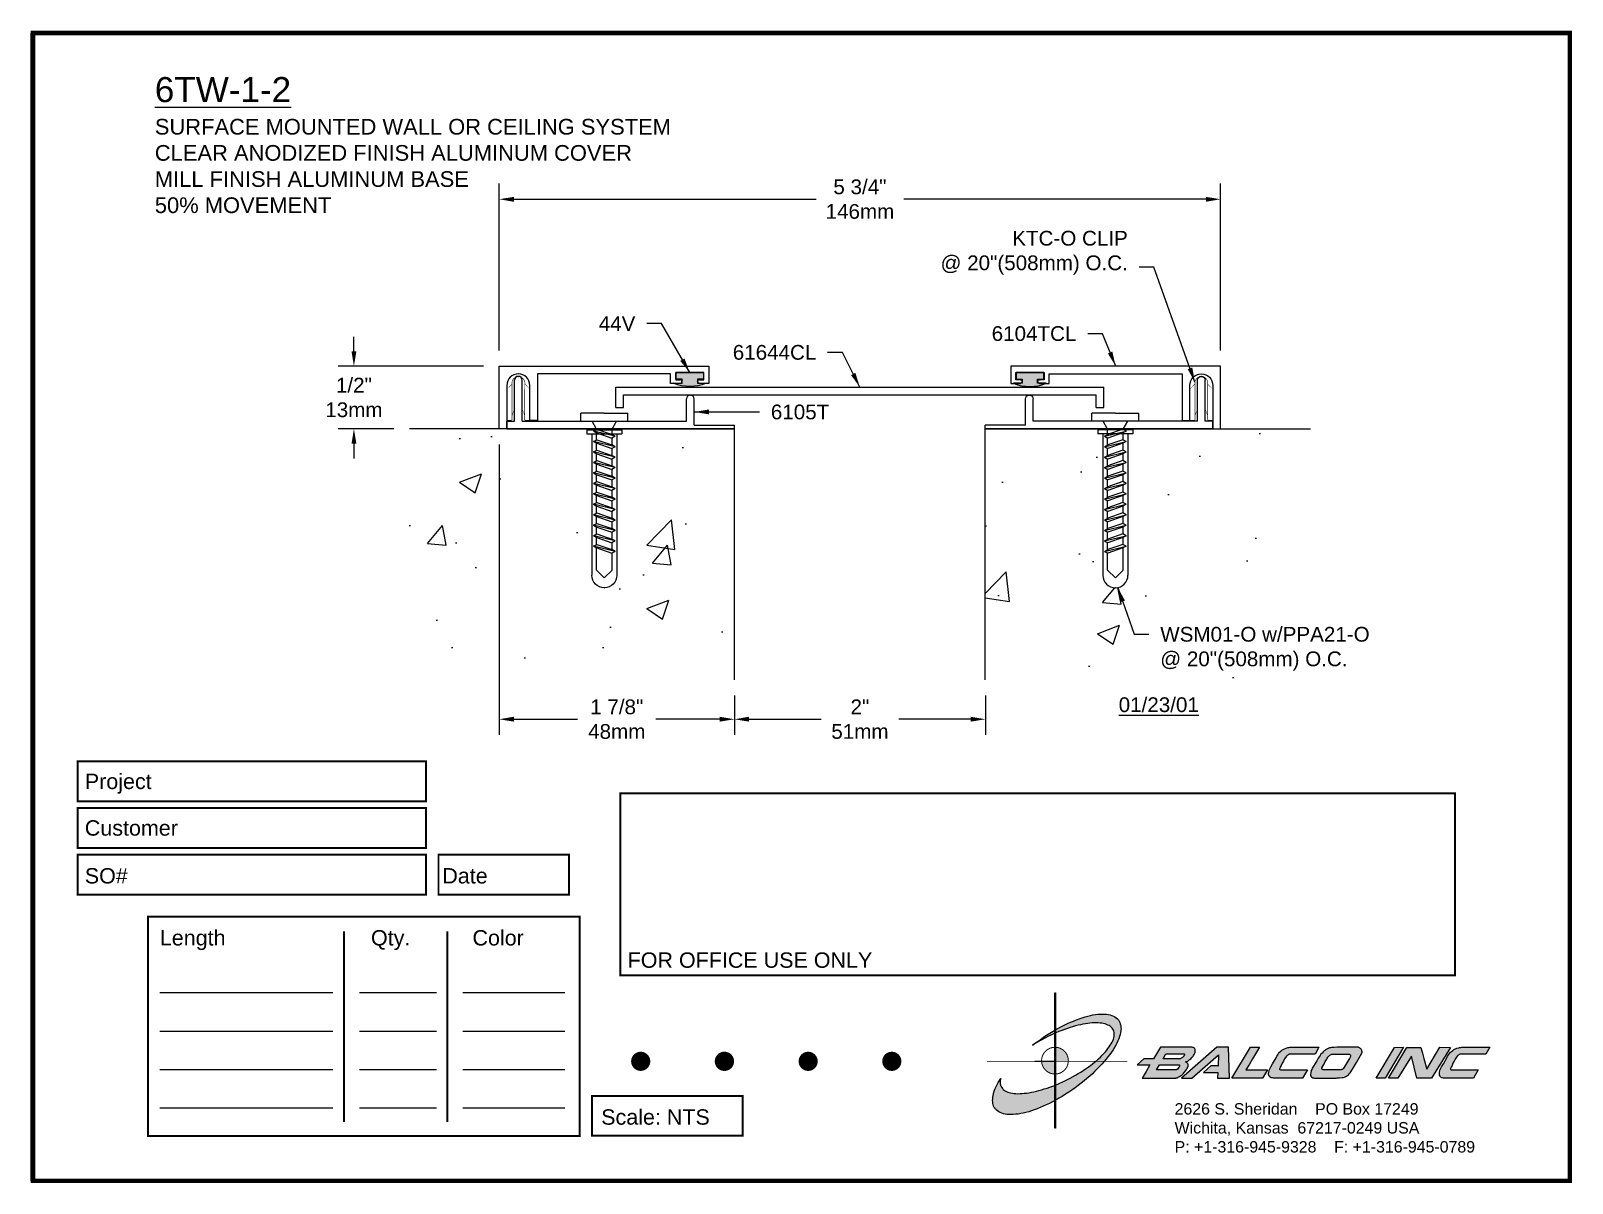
# Paper-space layout 'Layout1' of a CAD drawing. Header units: inches. Extents: x 0 to 10, y 0 to 7.5.
# The model-space entities are those that its viewports show. They can reach past a viewport. Long polylines and large blocks are cut down to what shows.
import ezdxf

# ---------------------------------------------------------------- set-up
doc = ezdxf.new("R2010")
doc.units = ezdxf.units.IN
doc.header["$MEASUREMENT"] = 0
for name, color, linetype in [('Anchors', 4, 'Continuous'), ('Border', 7, 'Continuous'), ('Conditions', 1, 'Continuous'), ('Dimensions', 3, 'Continuous'), ('Fillers', 2, 'Continuous'), ('Metals', 7, 'Continuous'), ('text', 2, 'Continuous')]:
    doc.layers.add(name, color=color, linetype=linetype)
doc.styles.add('arial', font='arial.ttf')
doc.styles.get("Standard").update_dxf_attribs({"font": 'arial.ttf'})
doc.dimstyles.get("Standard").update_dxf_attribs({"dimtxt": 0.1175, "dimasz": 0.1175, "dimexe": 0.125, "dimexo": 0.125, "dimgap": 0.09, "dimtad": 0, "dimtih": 1, "dimtoh": 1, "dimdec": 4, "dimzin": 0, "dimdsep": 46, "dimlunit": 4, "dimtxsty": 'Standard', "dimcen": 0.09, "dimadec": 0, "dimazin": 0, "dimtfac": 1, "dimtdec": 4, "dimtofl": 0, "dimtmove": 0, "dimatfit": 3, "dimfxl": 0, "dimfrac": 2, "dimtolj": 1, "dimtzin": 0, "dimarcsym": 0})

# ---------------------------------------------------------------- blocks, each defined once
blk = doc.blocks.new('CADlogo')
h = blk.add_hatch(color=256)
h.paths.add_polyline_path([(0.918, 1.81), (0.909, 1.81), (0.909, 1.322), (0.918, 1.327)])
h.paths.add_polyline_path([(0.918, 1.285), (0.909, 1.281), (0.909, 1.1), (0.918, 1.1)])
h.paths.add_polyline_path([(0.918, 0.917), (0.909, 0.917), (0.909, 0.762), (0.909, 0.753), (0.91, 0.753), (0.918, 0.753)])
h.paths.add_polyline_path([(0.918, 1.091), (0.918, 1.1), (0.91, 1.1), (0.909, 1.1), (0.909, 0.917), (0.918, 0.917), (0.918, 0.919), (0.915, 0.919)])
h.paths.add_polyline_path([(0.918, 0.412), (0.909, 0.407), (0.909, 0.049), (0.918, 0.049)])
h.paths.add_polyline_path([(0.918, 0.753), (0.909, 0.753), (0.909, 0.606), (0.918, 0.609)])
h.paths.add_polyline_path([(0.918, 0.609), (0.909, 0.606), (0.909, 0.407), (0.918, 0.412)])
h.paths.add_polyline_path([(0.918, 1.327), (0.909, 1.322), (0.909, 1.281), (0.918, 1.285)])
h = blk.add_hatch(color=175)
h.paths.add_polyline_path([(0.574, 0.51), (0.543, 0.506), (0.514, 0.502), (0.487, 0.499), (0.459, 0.499), (0.432, 0.497), (0.406, 0.499), (0.382, 0.5), (0.36, 0.502), (0.338, 0.508), (0.318, 0.511), (0.298, 0.519), (0.282, 0.526), (0.265, 0.533), (0.252, 0.543), (0.24, 0.553), (0.234, 0.559), (0.229, 0.564), (0.22, 0.577), (0.212, 0.592), (0.205, 0.607), (0.203, 0.616), (0.201, 0.627), (0.199, 0.643), (0.201, 0.66), (0.201, 0.671), (0.205, 0.682), (0.207, 0.694), (0.19, 0.667), (0.176, 0.641), (0.161, 0.616), (0.148, 0.59), (0.137, 0.566), (0.128, 0.543), (0.119, 0.519), (0.113, 0.495), (0.108, 0.473), (0.104, 0.451), (0.103, 0.44), (0.103, 0.429), (0.101, 0.409), (0.103, 0.391), (0.104, 0.38), (0.106, 0.371), (0.11, 0.352), (0.115, 0.336), (0.124, 0.318), (0.13, 0.31), (0.135, 0.301), (0.143, 0.294), (0.15, 0.286), (0.165, 0.274), (0.181, 0.263), (0.199, 0.254), (0.22, 0.244), (0.242, 0.237), (0.263, 0.232), (0.289, 0.228), (0.315, 0.226), (0.342, 0.226), (0.371, 0.226), (0.402, 0.23), (0.434, 0.233), (0.467, 0.239), (0.499, 0.246), (0.534, 0.254), (0.571, 0.263), (0.606, 0.275), (0.644, 0.286), (0.682, 0.301), (0.721, 0.318), (0.759, 0.334), (0.799, 0.352), (0.841, 0.371), (0.882, 0.393), (0.909, 0.407), (0.909, 0.606), (0.884, 0.596), (0.847, 0.583), (0.81, 0.57), (0.774, 0.559), (0.739, 0.548), (0.704, 0.537), (0.671, 0.53), (0.638, 0.522), (0.606, 0.515)])
h.paths.add_polyline_path([(1.18, 0.738), (1.109, 0.698), (1.034, 0.661), (0.957, 0.627), (0.918, 0.609), (0.918, 0.412), (0.924, 0.414), (0.964, 0.438), (1.006, 0.462), (1.05, 0.489), (1.092, 0.517), (1.134, 0.544), (1.174, 0.574), (1.215, 0.603), (1.253, 0.634), (1.291, 0.663), (1.328, 0.694), (1.365, 0.725), (1.399, 0.757), (1.432, 0.788), (1.463, 0.819), (1.494, 0.85), (1.524, 0.883), (1.554, 0.917), (1.44, 0.917), (1.429, 0.908), (1.401, 0.886), (1.374, 0.864), (1.343, 0.842), (1.312, 0.822), (1.28, 0.8), (1.248, 0.778), (1.215, 0.758)])
h.paths.add_polyline_path([(1.769, 1.382), (1.767, 1.393), (1.763, 1.404), (1.758, 1.422), (1.749, 1.441), (1.743, 1.45), (1.738, 1.457), (1.73, 1.464), (1.725, 1.472), (1.709, 1.485), (1.692, 1.496), (1.674, 1.506), (1.654, 1.514), (1.632, 1.521), (1.61, 1.527), (1.584, 1.53), (1.559, 1.532), (1.531, 1.532), (1.502, 1.532), (1.471, 1.53), (1.44, 1.527), (1.407, 1.521), (1.374, 1.514), (1.339, 1.505), (1.304, 1.496), (1.268, 1.485), (1.229, 1.472), (1.191, 1.457), (1.152, 1.442), (1.114, 1.426), (1.074, 1.408), (1.034, 1.388), (0.991, 1.367), (0.951, 1.346), (0.918, 1.327), (0.918, 1.285), (0.926, 1.289), (0.964, 1.305), (1.001, 1.32), (1.037, 1.333), (1.074, 1.346), (1.109, 1.356), (1.143, 1.367), (1.178, 1.378), (1.213, 1.386), (1.246, 1.393), (1.277, 1.4), (1.31, 1.406), (1.339, 1.41), (1.368, 1.413), (1.398, 1.417), (1.425, 1.417), (1.452, 1.419), (1.476, 1.417), (1.502, 1.415), (1.524, 1.413), (1.546, 1.408), (1.566, 1.404), (1.584, 1.397), (1.602, 1.389), (1.617, 1.382), (1.632, 1.373), (1.644, 1.362), (1.65, 1.356), (1.655, 1.351), (1.665, 1.338), (1.672, 1.325), (1.677, 1.309), (1.681, 1.294), (1.683, 1.278), (1.683, 1.261), (1.683, 1.252), (1.681, 1.243), (1.677, 1.225), (1.672, 1.207), (1.665, 1.186), (1.655, 1.166), (1.644, 1.146), (1.632, 1.126), (1.619, 1.106), (1.602, 1.084), (1.586, 1.062), (1.568, 1.04), (1.548, 1.018), (1.527, 0.996), (1.504, 0.974), (1.48, 0.952), (1.456, 0.93), (1.44, 0.917), (1.554, 0.917), (1.579, 0.945), (1.602, 0.976), (1.626, 1.007), (1.648, 1.038), (1.668, 1.067), (1.687, 1.097), (1.703, 1.128), (1.719, 1.155), (1.732, 1.185), (1.743, 1.212), (1.752, 1.239), (1.758, 1.252), (1.762, 1.265), (1.767, 1.291), (1.771, 1.314), (1.771, 1.327), (1.773, 1.338), (1.771, 1.362), (1.771, 1.373)])
h.paths.add_polyline_path([(0.867, 1.296), (0.825, 1.271), (0.781, 1.243), (0.741, 1.214), (0.701, 1.186), (0.66, 1.157), (0.622, 1.128), (0.675, 1.161), (0.732, 1.194), (0.79, 1.225), (0.82, 1.239), (0.851, 1.254), (0.909, 1.281), (0.909, 1.322)])
h = blk.add_hatch(color=256)
h.paths.add_polyline_path([(1.074, 0.991), (1.07, 1.001), (1.065, 1.011), (1.059, 1.021), (1.053, 1.03), (1.046, 1.038), (1.039, 1.047), (1.031, 1.054), (1.022, 1.062), (1.014, 1.068), (1.004, 1.074), (0.995, 1.08), (0.985, 1.085), (0.975, 1.089), (0.964, 1.093), (0.954, 1.096), (0.943, 1.098), (0.932, 1.099), (0.921, 1.1), (0.918, 1.1), (0.918, 0.917), (0.94, 0.917), (1.086, 0.917), (1.087, 0.927), (1.086, 0.938), (1.085, 0.949), (1.083, 0.96), (1.081, 0.97), (1.078, 0.981)])
h.paths.add_polyline_path([(0.909, 0.917), (0.739, 0.917), (0.74, 0.91), (0.741, 0.899), (0.743, 0.888), (0.746, 0.878), (0.75, 0.867), (0.754, 0.857), (0.758, 0.847), (0.764, 0.837), (0.77, 0.828), (0.776, 0.819), (0.783, 0.811), (0.791, 0.803), (0.799, 0.795), (0.808, 0.788), (0.817, 0.782), (0.826, 0.776), (0.836, 0.771), (0.846, 0.766), (0.856, 0.762), (0.867, 0.759), (0.877, 0.757), (0.888, 0.755), (0.899, 0.753), (0.909, 0.753)])
h.paths.add_polyline_path([(0.918, 1.1), (0.91, 1.1), (0.909, 1.1), (0.909, 0.917), (0.918, 0.917)])
h = blk.add_hatch(color=256)
h.paths.add_polyline_path([(2.148, 0.874), (2.098, 0.784), (2.049, 0.7), (2.484, 0.7), (2.491, 0.702), (2.501, 0.703), (2.508, 0.705), (2.512, 0.707), (2.517, 0.711), (2.532, 0.72), (2.546, 0.729), (2.554, 0.735), (2.563, 0.74), (2.572, 0.747), (2.581, 0.757), (2.59, 0.768), (2.599, 0.777), (2.616, 0.799), (2.623, 0.811), (2.63, 0.822), (2.636, 0.833), (2.641, 0.844), (2.645, 0.855), (2.647, 0.864), (2.647, 0.879), (2.645, 0.883), (2.641, 0.886), (2.638, 0.892), (2.629, 0.899), (2.619, 0.905), (2.612, 0.91), (2.64, 0.921), (2.658, 0.936), (2.669, 0.943), (2.678, 0.95), (2.694, 0.967), (2.702, 0.976), (2.709, 0.985), (2.716, 0.994), (2.722, 1.005), (2.727, 1.014), (2.731, 1.025), (2.735, 1.038), (2.736, 1.049), (2.738, 1.062), (2.738, 1.073), (2.733, 1.082), (2.727, 1.088), (2.72, 1.093), (2.713, 1.097), (2.704, 1.099), (2.694, 1.1), (2.685, 1.102), (2.674, 1.102), (2.285, 1.102), (2.195, 0.952), (2.069, 0.952), (1.981, 0.874)])
h.paths.add_polyline_path([(2.274, 0.874), (2.53, 0.874), (2.534, 0.865), (2.532, 0.852), (2.524, 0.841), (2.515, 0.828), (2.505, 0.815), (2.493, 0.81), (2.49, 0.808), (2.235, 0.808)], flags=16)
h.paths.add_polyline_path([(2.321, 0.952), (2.356, 1.014), (2.587, 1.014), (2.592, 1.014), (2.597, 1.014), (2.597, 1.003), (2.59, 0.991), (2.583, 0.98), (2.569, 0.966), (2.555, 0.958), (2.546, 0.952), (2.535, 0.952)], flags=16)
h.paths.add_polyline_path([(3.04, 1.002), (3.036, 0.859), (2.941, 0.859), (2.844, 0.773), (3.031, 0.773), (3.027, 0.7), (3.181, 0.7), (3.168, 1.102), (3.02, 1.102), (2.557, 0.7), (2.694, 0.7)])
h.paths.add_polyline_path([(3.214, 0.7), (3.611, 0.7), (3.675, 0.808), (3.397, 0.808), (3.441, 0.881), (3.483, 0.952), (3.574, 1.102), (3.454, 1.102)])
h.paths.add_polyline_path([(3.788, 0.965), (3.766, 0.927), (3.743, 0.885), (3.721, 0.846), (3.71, 0.83), (3.702, 0.811), (3.697, 0.795), (3.693, 0.778), (3.691, 0.769), (3.691, 0.76), (3.691, 0.749), (3.693, 0.74), (3.7, 0.727), (3.708, 0.716), (3.711, 0.714), (3.724, 0.705), (3.733, 0.702), (3.744, 0.702), (3.757, 0.7), (3.774, 0.7), (4.134, 0.7), (4.196, 0.808), (3.854, 0.808), (3.841, 0.808), (3.833, 0.816), (3.836, 0.826), (3.843, 0.841), (3.856, 0.864), (3.869, 0.892), (3.883, 0.921), (3.898, 0.949), (3.914, 0.972), (3.924, 0.983), (3.931, 0.992), (3.943, 1.002), (3.954, 1.008), (3.969, 1.011), (4.297, 1.011), (4.346, 1.102), (4.238, 1.102), (4.15, 1.102), (4.075, 1.1), (3.997, 1.102), (3.982, 1.1), (3.968, 1.1), (3.955, 1.099), (3.942, 1.097), (3.92, 1.089), (3.9, 1.082), (3.889, 1.078), (3.88, 1.073), (3.863, 1.062), (3.849, 1.049), (3.834, 1.035), (3.821, 1.018), (3.81, 1.002), (3.799, 0.983)])
h.paths.add_polyline_path([(4.509, 1.097), (4.496, 1.095), (4.485, 1.093), (4.476, 1.089), (4.465, 1.086), (4.447, 1.077), (4.43, 1.066), (4.421, 1.06), (4.414, 1.055), (4.399, 1.04), (4.386, 1.025), (4.372, 1.011), (4.361, 0.994), (4.35, 0.976), (4.337, 0.96), (4.317, 0.923), (4.297, 0.888), (4.275, 0.855), (4.26, 0.828), (4.255, 0.813), (4.247, 0.799), (4.244, 0.784), (4.242, 0.777), (4.24, 0.769), (4.238, 0.753), (4.238, 0.735), (4.246, 0.722), (4.251, 0.714), (4.253, 0.713), (4.257, 0.711), (4.262, 0.705), (4.269, 0.703), (4.278, 0.702), (4.289, 0.7), (4.564, 0.7), (4.571, 0.7), (4.584, 0.702), (4.613, 0.703), (4.648, 0.707), (4.664, 0.709), (4.677, 0.713), (4.686, 0.716), (4.694, 0.722), (4.705, 0.727), (4.717, 0.735), (4.73, 0.744), (4.741, 0.755), (4.752, 0.769), (4.781, 0.815), (4.833, 0.903), (4.906, 1.025), (4.908, 1.035), (4.908, 1.046), (4.906, 1.051), (4.906, 1.057), (4.9, 1.069), (4.893, 1.08), (4.889, 1.082), (4.888, 1.086), (4.88, 1.089), (4.873, 1.093), (4.866, 1.097), (4.856, 1.1), (4.846, 1.1), (4.844, 1.1), (4.73, 1.1), (4.626, 1.1), (4.58, 1.1), (4.542, 1.099), (4.524, 1.099)])
h.paths.add_polyline_path([(4.527, 1.011), (4.54, 1.011), (4.745, 1.011), (4.752, 1.003), (4.758, 0.998), (4.758, 0.985), (4.756, 0.98), (4.754, 0.974), (4.749, 0.965), (4.743, 0.956), (4.734, 0.941), (4.663, 0.821), (4.648, 0.812), (4.639, 0.81), (4.633, 0.808), (4.622, 0.808), (4.61, 0.808), (4.416, 0.808), (4.398, 0.808), (4.39, 0.813), (4.387, 0.813), (4.385, 0.819), (4.378, 0.825), (4.385, 0.832), (4.408, 0.877), (4.428, 0.914), (4.447, 0.945), (4.454, 0.96), (4.461, 0.971), (4.474, 0.986), (4.487, 0.996), (4.496, 1.002), (4.508, 1.009), (4.516, 1.009)], flags=16)
h.paths.add_polyline_path([(5.089, 0.698), (5.206, 0.698), (5.445, 1.1), (5.33, 1.099)])
h.paths.add_polyline_path([(5.489, 1.099), (5.252, 0.698), (5.37, 0.698), (5.548, 0.987), (5.621, 0.698), (5.811, 0.698), (6.055, 1.099), (5.919, 1.1), (5.749, 0.817), (5.709, 0.954), (5.691, 1.024), (5.672, 1.099)])
h.paths.add_polyline_path([(6.086, 1.06), (6.069, 1.047), (6.056, 1.035), (6.044, 1.018), (6.031, 1.002), (6.02, 0.983), (6.009, 0.965), (5.987, 0.925), (5.965, 0.885), (5.941, 0.846), (5.932, 0.828), (5.923, 0.811), (5.917, 0.795), (5.914, 0.778), (5.912, 0.769), (5.912, 0.758), (5.914, 0.749), (5.916, 0.738), (5.921, 0.725), (5.928, 0.716), (5.936, 0.709), (5.945, 0.705), (5.954, 0.702), (5.965, 0.7), (5.98, 0.7), (5.994, 0.7), (6.355, 0.7), (6.419, 0.806), (6.073, 0.806), (6.056, 0.811), (6.056, 0.821), (6.056, 0.826), (6.064, 0.841), (6.077, 0.864), (6.089, 0.892), (6.104, 0.919), (6.119, 0.947), (6.135, 0.972), (6.144, 0.983), (6.153, 0.992), (6.163, 1), (6.166, 1.003), (6.172, 1.005), (6.178, 1.008), (6.19, 1.011), (6.517, 1.011), (6.569, 1.1), (6.459, 1.102), (6.373, 1.1), (6.296, 1.1), (6.217, 1.1), (6.203, 1.1), (6.19, 1.099), (6.175, 1.099), (6.164, 1.095), (6.141, 1.089), (6.12, 1.082), (6.111, 1.077), (6.102, 1.073)])
blk.add_hatch(color=256).paths.add_polyline_path([(0.918, 0.609), (0.909, 0.606), (0.909, 0.407), (0.918, 0.412)])
for q in [(0.65, 0.917), (0.909, 0.648)]:
    blk.add_line((0.909, 0.917), q)
at = {"color": 7, "lineweight": 0}
for points in [[(0.909, 1.81), (0.918, 1.81), (0.918, 0.049), (0.909, 0.049), (0.909, 1.81)], [(2.738, 1.073), (2.733, 1.082), (2.727, 1.088), (2.72, 1.093), (2.713, 1.097), (2.704, 1.099), (2.694, 1.1), (2.685, 1.102), (2.674, 1.102), (2.285, 1.102), (2.195, 0.952), (2.069, 0.952), (1.981, 0.874), (2.148, 0.874), (2.098, 0.784), (2.049, 0.7), (2.484, 0.7), (2.491, 0.702), (2.501, 0.703), (2.508, 0.705), (2.512, 0.707), (2.517, 0.711), (2.532, 0.72), (2.546, 0.729), (2.554, 0.735), (2.563, 0.74), (2.572, 0.747), (2.581, 0.757), (2.59, 0.768), (2.599, 0.777), (2.616, 0.799), (2.623, 0.811), (2.63, 0.822), (2.636, 0.833), (2.641, 0.844), (2.645, 0.855), (2.647, 0.864), (2.647, 0.874), (2.647, 0.879), (2.645, 0.883), (2.641, 0.886), (2.638, 0.892), (2.629, 0.899), (2.619, 0.905), (2.612, 0.91), (2.64, 0.921), (2.658, 0.936), (2.669, 0.943), (2.678, 0.95), (2.694, 0.967), (2.702, 0.976), (2.709, 0.985), (2.716, 0.994), (2.722, 1.005), (2.727, 1.014), (2.731, 1.025), (2.735, 1.038), (2.736, 1.049), (2.738, 1.062), (2.738, 1.073), (2.738, 1.073)], [(2.587, 0.985), (2.583, 0.98), (2.572, 0.969), (2.565, 0.963), (2.555, 0.958), (2.546, 0.952), (2.535, 0.952), (2.321, 0.952), (2.356, 1.014), (2.587, 1.014), (2.592, 1.014), (2.594, 1.014), (2.596, 1.013), (2.597, 1.011), (2.597, 1.005), (2.596, 1), (2.59, 0.991), (2.587, 0.985), (2.587, 0.985)], [(3.027, 0.7), (3.181, 0.7), (3.168, 1.102), (3.02, 1.102), (2.557, 0.7), (2.694, 0.7), (3.04, 1.002), (3.036, 0.859), (3.038, 0.859), (2.941, 0.859), (2.844, 0.773), (3.031, 0.773), (3.027, 0.7), (3.027, 0.7)], [(3.214, 0.7), (3.454, 1.102), (3.574, 1.102), (3.483, 0.952), (3.441, 0.881), (3.397, 0.808), (3.675, 0.808), (3.611, 0.7), (3.214, 0.7), (3.214, 0.7)], [(3.969, 1.011), (3.96, 1.009), (3.955, 1.007), (3.949, 1.005), (3.946, 1.003), (3.94, 1), (3.931, 0.992), (3.924, 0.983), (3.914, 0.972), (3.898, 0.949), (3.883, 0.921), (3.869, 0.892), (3.856, 0.864), (3.843, 0.841), (3.836, 0.826), (3.834, 0.821), (3.834, 0.817), (3.836, 0.813), (3.839, 0.81), (3.847, 0.808), (3.854, 0.808), (4.196, 0.808), (4.134, 0.7), (3.774, 0.7), (3.757, 0.7), (3.744, 0.702), (3.733, 0.702), (3.724, 0.705), (3.715, 0.711), (3.711, 0.713), (3.708, 0.716), (3.7, 0.727), (3.693, 0.74), (3.691, 0.749), (3.691, 0.76), (3.691, 0.769), (3.693, 0.778), (3.697, 0.795), (3.702, 0.811), (3.71, 0.83), (3.721, 0.846), (3.743, 0.885), (3.766, 0.927), (3.788, 0.965), (3.799, 0.983), (3.81, 1.002), (3.821, 1.018), (3.834, 1.035), (3.849, 1.049), (3.863, 1.062), (3.88, 1.073), (3.889, 1.078), (3.9, 1.082), (3.92, 1.089), (3.942, 1.097), (3.955, 1.099), (3.968, 1.1), (3.982, 1.1), (3.997, 1.102), (4.075, 1.1), (4.15, 1.102), (4.238, 1.102), (4.346, 1.102), (4.297, 1.011), (3.969, 1.011), (3.969, 1.011)], [(4.846, 1.1), (4.844, 1.1), (4.73, 1.1), (4.626, 1.1), (4.58, 1.1), (4.542, 1.099), (4.524, 1.099), (4.509, 1.097), (4.496, 1.095), (4.485, 1.093), (4.476, 1.089), (4.465, 1.086), (4.447, 1.077), (4.43, 1.066), (4.421, 1.06), (4.414, 1.055), (4.399, 1.04), (4.386, 1.025), (4.372, 1.011), (4.361, 0.994), (4.35, 0.976), (4.337, 0.96), (4.317, 0.923), (4.297, 0.888), (4.275, 0.855), (4.26, 0.828), (4.255, 0.813), (4.247, 0.799), (4.244, 0.784), (4.242, 0.777), (4.24, 0.769), (4.238, 0.753), (4.238, 0.735), (4.246, 0.722), (4.251, 0.714), (4.253, 0.713), (4.257, 0.711), (4.262, 0.705), (4.269, 0.703), (4.278, 0.702), (4.289, 0.7), (4.564, 0.7), (4.571, 0.7), (4.584, 0.702), (4.613, 0.703), (4.648, 0.707), (4.664, 0.709), (4.677, 0.713), (4.686, 0.716), (4.694, 0.722), (4.705, 0.727), (4.717, 0.735), (4.73, 0.744), (4.741, 0.755), (4.752, 0.769), (4.781, 0.815), (4.833, 0.903), (4.906, 1.025), (4.908, 1.035), (4.908, 1.046), (4.906, 1.051), (4.906, 1.057), (4.9, 1.069), (4.897, 1.075), (4.893, 1.08), (4.889, 1.082), (4.888, 1.086), (4.88, 1.089), (4.873, 1.093), (4.866, 1.097), (4.856, 1.1), (4.846, 1.1), (4.846, 1.1)], [(4.734, 0.941), (4.663, 0.821), (4.653, 0.815), (4.646, 0.811), (4.639, 0.81), (4.633, 0.808), (4.622, 0.808), (4.61, 0.808), (4.416, 0.808), (4.403, 0.808), (4.396, 0.81), (4.39, 0.813), (4.388, 0.813), (4.386, 0.815), (4.385, 0.819), (4.383, 0.821), (4.383, 0.826), (4.383, 0.83), (4.385, 0.832), (4.408, 0.877), (4.428, 0.914), (4.447, 0.945), (4.454, 0.96), (4.461, 0.971), (4.471, 0.982), (4.478, 0.989), (4.487, 0.996), (4.496, 1.002), (4.505, 1.007), (4.511, 1.009), (4.516, 1.009), (4.527, 1.011), (4.54, 1.011), (4.743, 1.011), (4.749, 1.007), (4.752, 1.003), (4.756, 1), (4.758, 0.994), (4.758, 0.985), (4.756, 0.98), (4.754, 0.974), (4.749, 0.965), (4.743, 0.956), (4.734, 0.941), (4.734, 0.941)], [(5.089, 0.698), (5.33, 1.099), (5.445, 1.1), (5.206, 0.698), (5.091, 0.698), (5.089, 0.698), (5.089, 0.698)], [(5.811, 0.698), (5.621, 0.698), (5.548, 0.987), (5.37, 0.698), (5.252, 0.698), (5.489, 1.099), (5.672, 1.099), (5.691, 1.024), (5.709, 0.954), (5.749, 0.817), (5.919, 1.1), (6.055, 1.099), (5.811, 0.698), (5.811, 0.698)], [(6.19, 1.011), (6.181, 1.009), (6.175, 1.007), (6.172, 1.005), (6.166, 1.003), (6.163, 1), (6.153, 0.992), (6.144, 0.983), (6.135, 0.972), (6.119, 0.947), (6.104, 0.919), (6.089, 0.892), (6.077, 0.864), (6.064, 0.841), (6.056, 0.826), (6.056, 0.821), (6.056, 0.815), (6.058, 0.811), (6.062, 0.81), (6.067, 0.808), (6.077, 0.806), (6.419, 0.806), (6.355, 0.7), (5.994, 0.7), (5.98, 0.7), (5.965, 0.7), (5.954, 0.702), (5.945, 0.705), (5.936, 0.709), (5.932, 0.713), (5.928, 0.716), (5.921, 0.725), (5.916, 0.738), (5.914, 0.749), (5.912, 0.758), (5.912, 0.769), (5.914, 0.778), (5.917, 0.795), (5.923, 0.811), (5.932, 0.828), (5.941, 0.846), (5.965, 0.885), (5.987, 0.925), (6.009, 0.965), (6.02, 0.983), (6.031, 1.002), (6.044, 1.018), (6.056, 1.035), (6.069, 1.047), (6.086, 1.06), (6.102, 1.073), (6.111, 1.077), (6.12, 1.082), (6.141, 1.089), (6.164, 1.095), (6.175, 1.099), (6.19, 1.099), (6.203, 1.1), (6.217, 1.1), (6.296, 1.1), (6.373, 1.1), (6.459, 1.102), (6.569, 1.1), (6.517, 1.011), (6.19, 1.011), (6.19, 1.011)], [(2.484, 0.808), (2.235, 0.808), (2.274, 0.874), (2.524, 0.874), (2.53, 0.872), (2.532, 0.87), (2.533, 0.866), (2.533, 0.863), (2.532, 0.852), (2.524, 0.841), (2.515, 0.828), (2.506, 0.817), (2.501, 0.813), (2.493, 0.81), (2.49, 0.808), (2.486, 0.808), (2.484, 0.808), (2.484, 0.808)]]:
    blk.add_lwpolyline(points, dxfattribs=at)
at = {"color": 175, "lineweight": 0}
blk.add_lwpolyline([(1.758, 1.422), (1.763, 1.404), (1.767, 1.393), (1.769, 1.382), (1.771, 1.373), (1.771, 1.362), (1.773, 1.338), (1.771, 1.327), (1.771, 1.314), (1.767, 1.291), (1.762, 1.265), (1.758, 1.252), (1.752, 1.239), (1.743, 1.212), (1.732, 1.185), (1.719, 1.155), (1.703, 1.128), (1.687, 1.097), (1.668, 1.067), (1.648, 1.038), (1.626, 1.007), (1.602, 0.976), (1.579, 0.945), (1.551, 0.914), (1.524, 0.883), (1.494, 0.85), (1.463, 0.819), (1.432, 0.788), (1.399, 0.757), (1.365, 0.725), (1.328, 0.694), (1.291, 0.663), (1.253, 0.634), (1.215, 0.603), (1.174, 0.574), (1.134, 0.544), (1.092, 0.517), (1.05, 0.489), (1.006, 0.462), (0.964, 0.438), (0.924, 0.414), (0.882, 0.393), (0.841, 0.371), (0.799, 0.352), (0.759, 0.334), (0.721, 0.318), (0.682, 0.301), (0.644, 0.286), (0.606, 0.275), (0.571, 0.263), (0.534, 0.254), (0.499, 0.246), (0.467, 0.239), (0.434, 0.233), (0.402, 0.23), (0.371, 0.226), (0.342, 0.226), (0.315, 0.226), (0.289, 0.228), (0.263, 0.232), (0.242, 0.237), (0.22, 0.244), (0.199, 0.254), (0.181, 0.263), (0.165, 0.274), (0.15, 0.286), (0.143, 0.294), (0.135, 0.301), (0.13, 0.31), (0.124, 0.318), (0.115, 0.336), (0.11, 0.352), (0.106, 0.371), (0.104, 0.38), (0.103, 0.391), (0.101, 0.409), (0.103, 0.429), (0.103, 0.44), (0.104, 0.451), (0.108, 0.473), (0.113, 0.495), (0.119, 0.519), (0.128, 0.543), (0.137, 0.566), (0.148, 0.59), (0.161, 0.616), (0.176, 0.641), (0.19, 0.667), (0.207, 0.694), (0.205, 0.682), (0.201, 0.671), (0.201, 0.66), (0.199, 0.649), (0.199, 0.638), (0.201, 0.627), (0.203, 0.616), (0.205, 0.607), (0.212, 0.592), (0.22, 0.577), (0.229, 0.564), (0.234, 0.559), (0.24, 0.553), (0.252, 0.543), (0.265, 0.533), (0.282, 0.526), (0.298, 0.519), (0.318, 0.511), (0.338, 0.508), (0.36, 0.502), (0.382, 0.5), (0.406, 0.499), (0.432, 0.497), (0.459, 0.499), (0.487, 0.499), (0.514, 0.502), (0.543, 0.506), (0.574, 0.51), (0.606, 0.515), (0.638, 0.522), (0.671, 0.53), (0.704, 0.537), (0.739, 0.548), (0.774, 0.559), (0.81, 0.57), (0.847, 0.583), (0.884, 0.596), (0.92, 0.61), (0.957, 0.627), (1.034, 0.661), (1.109, 0.698), (1.18, 0.738), (1.215, 0.758), (1.248, 0.778), (1.28, 0.8), (1.312, 0.822), (1.343, 0.842), (1.374, 0.864), (1.401, 0.886), (1.429, 0.908), (1.456, 0.93), (1.48, 0.952), (1.504, 0.974), (1.527, 0.996), (1.548, 1.018), (1.568, 1.04), (1.586, 1.062), (1.602, 1.084), (1.619, 1.106), (1.632, 1.126), (1.644, 1.146), (1.655, 1.166), (1.665, 1.186), (1.672, 1.207), (1.677, 1.225), (1.681, 1.243), (1.683, 1.252), (1.683, 1.261), (1.683, 1.278), (1.681, 1.294), (1.677, 1.309), (1.672, 1.325), (1.665, 1.338), (1.655, 1.351), (1.65, 1.356), (1.644, 1.362), (1.632, 1.373), (1.617, 1.382), (1.602, 1.389), (1.584, 1.397), (1.566, 1.404), (1.546, 1.408), (1.524, 1.413), (1.502, 1.415), (1.476, 1.417), (1.452, 1.419), (1.425, 1.417), (1.398, 1.417), (1.368, 1.413), (1.339, 1.41), (1.31, 1.406), (1.277, 1.4), (1.246, 1.393), (1.213, 1.386), (1.178, 1.378), (1.143, 1.367), (1.109, 1.356), (1.074, 1.346), (1.037, 1.333), (1.001, 1.32), (0.964, 1.305), (0.926, 1.289), (0.851, 1.254), (0.82, 1.239), (0.79, 1.225), (0.732, 1.194), (0.675, 1.161), (0.622, 1.128), (0.66, 1.157), (0.701, 1.186), (0.741, 1.214), (0.781, 1.243), (0.825, 1.271), (0.867, 1.296), (0.909, 1.322), (0.951, 1.346), (0.991, 1.367), (1.034, 1.388), (1.074, 1.408), (1.114, 1.426), (1.152, 1.442), (1.191, 1.457), (1.229, 1.472), (1.268, 1.485), (1.304, 1.496), (1.339, 1.505), (1.374, 1.514), (1.407, 1.521), (1.44, 1.527), (1.471, 1.53), (1.502, 1.532), (1.531, 1.532), (1.559, 1.532), (1.584, 1.53), (1.61, 1.527), (1.632, 1.521), (1.654, 1.514), (1.674, 1.506), (1.692, 1.496), (1.709, 1.485), (1.725, 1.472), (1.73, 1.464), (1.738, 1.457), (1.743, 1.45), (1.749, 1.441), (1.758, 1.422), (1.758, 1.422)], dxfattribs=at)
at = {"color": 7, "lineweight": 0, "const_width": 0.0128}
blk.add_lwpolyline([(1.087, 0.927), (1.086, 0.938), (1.085, 0.949), (1.083, 0.96), (1.081, 0.97), (1.078, 0.981), (1.074, 0.991), (1.07, 1.001), (1.065, 1.011), (1.059, 1.021), (1.053, 1.03), (1.046, 1.038), (1.039, 1.047), (1.031, 1.054), (1.022, 1.062), (1.014, 1.068), (1.004, 1.074), (0.995, 1.08), (0.985, 1.085), (0.975, 1.089), (0.964, 1.093), (0.954, 1.096), (0.943, 1.098), (0.932, 1.099), (0.921, 1.1), (0.91, 1.1), (0.899, 1.1), (0.888, 1.099), (0.877, 1.097), (0.867, 1.094), (0.856, 1.091), (0.846, 1.087), (0.836, 1.082), (0.826, 1.077), (0.817, 1.071), (0.808, 1.065), (0.799, 1.058), (0.791, 1.05), (0.783, 1.043), (0.776, 1.034), (0.77, 1.025), (0.764, 1.016), (0.758, 1.006), (0.754, 0.996), (0.75, 0.986), (0.746, 0.976), (0.743, 0.965), (0.741, 0.954), (0.74, 0.943), (0.739, 0.932), (0.739, 0.921), (0.74, 0.91), (0.741, 0.899), (0.743, 0.888), (0.746, 0.878), (0.75, 0.867), (0.754, 0.857), (0.758, 0.847), (0.764, 0.837), (0.77, 0.828), (0.776, 0.819), (0.783, 0.811), (0.791, 0.803), (0.799, 0.795), (0.808, 0.788), (0.817, 0.782), (0.826, 0.776), (0.836, 0.771), (0.846, 0.766), (0.856, 0.762), (0.867, 0.759), (0.877, 0.757), (0.888, 0.755), (0.899, 0.753), (0.91, 0.753), (0.921, 0.753), (0.932, 0.754), (0.943, 0.756), (0.954, 0.758), (0.964, 0.761), (0.975, 0.764), (0.985, 0.769), (0.995, 0.773), (1.004, 0.779), (1.014, 0.785), (1.022, 0.792), (1.031, 0.799), (1.039, 0.807), (1.046, 0.815), (1.053, 0.824), (1.059, 0.833), (1.065, 0.842), (1.07, 0.852), (1.074, 0.862), (1.078, 0.872), (1.081, 0.883), (1.083, 0.894), (1.085, 0.905), (1.086, 0.916), (1.087, 0.927)], dxfattribs=at)
at = {"color": 7, "lineweight": 0}
blk.add_lwpolyline([(1.853, 0.917, 0.0091, 0.0091, 0), (0.029, 0.917, 0.00366, 0.00366, 0), (0.029, 0.917, 0.00366, 0.00366, 0)], format="xyseb", dxfattribs=at)
blk = doc.blocks.new('ACADlogo')
blk.add_blockref('CADlogo', (-0.011, 7.152))
blk = doc.blocks.new('ejcnosingdetailsheet')
at = {"layer": 'Border', "color": 253}
for p, q in [((0.823, 1.224), (1.95, 1.224)), ((2.122, 1.224), (2.622, 1.224)), ((2.794, 1.224), (3.457, 1.224)), ((0.823, 0.974), (1.95, 0.974)), ((2.122, 0.974), (2.622, 0.974)), ((2.794, 0.974), (3.457, 0.974)), ((0.823, 0.724), (1.95, 0.724)), ((2.122, 0.724), (2.622, 0.724)), ((2.794, 0.724), (3.457, 0.724)), ((0.823, 0.474), (1.95, 0.474)), ((2.122, 0.474), (2.622, 0.474)), ((2.794, 0.474), (3.457, 0.474))]:
    blk.add_line(p, q, dxfattribs=at)
at = {"layer": 'Border'}
for points, const_width in [([(0, 7.461), (9.993, 7.461), (9.993, 0), (0, 0)], 0.03), ([(0.289, 2.727), (2.554, 2.727), (2.554, 2.467), (0.289, 2.467)], 0.0125), ([(9.247, 1.336), (3.818, 1.336), (3.818, 2.519), (9.247, 2.519)], 0.0125), ([(0.289, 2.423), (2.554, 2.423), (2.554, 2.164), (0.289, 2.164)], 0.0125), ([(0.289, 2.12), (2.554, 2.12), (2.554, 1.86), (0.289, 1.86)], 0.0125), ([(2.636, 1.861), (2.636, 2.12), (3.484, 2.12), (3.484, 1.861)], 0.0125), ([(3.554, 0.292), (0.747, 0.292), (0.747, 1.718), (3.554, 1.718)], 0.0125), ([(3.635, 0.552), (4.614, 0.552), (4.614, 0.293), (3.635, 0.293)], 0.0125)]:
    blk.add_lwpolyline(points, close=True, dxfattribs=dict(at, const_width=const_width))
at = {"layer": 'Border', "const_width": 0.0125}
for points in [[(2.022, 1.623), (2.022, 0.382)], [(2.693, 1.623), (2.693, 0.382)]]:
    blk.add_lwpolyline(points, dxfattribs=at)
at = {"layer": 'Border', "color": 175, "const_width": 0.0625}
for points in [[(3.92, 0.777, 1), (3.982, 0.777, 1)], [(4.464, 0.777, 1), (4.527, 0.777, 1)], [(5.009, 0.777, 1), (5.071, 0.777, 1)], [(5.553, 0.777, 1), (5.615, 0.777, 1)]]:
    blk.add_lwpolyline(points, format="xyb", close=True, dxfattribs=at)
at = {"layer": 'Border', "xscale": 0.5, "yscale": 0.5, "zscale": 0.5}
blk.add_blockref('ACADlogo', (6.194, -3.258), dxfattribs=at)
at = {"layer": 'Border', "style": 'arial'}
for s, p in [('Project', (0.336, 2.547)), ('Customer', (0.336, 2.244)), ('SO#', (0.336, 1.933)), ('Date', (2.661, 1.933)), ('Length', (0.824, 1.53)), ('Qty.', (2.197, 1.53)), ('Color', (2.857, 1.53)), ('FOR OFFICE USE ONLY', (3.866, 1.385)), ('Scale: NTS', (3.694, 0.365))]:
    blk.add_text(s, height=0.1, dxfattribs=at).set_placement(p)
at = {"layer": 'Border', "insert": (7.423, 0.505), "char_height": 0.074, "width": 2.3438, "attachment_point": 1, "style": 'arial'}
blk.add_mtext('2626 S. Sheridan    PO Box 17249\\PWichita, Kansas  67217-0249 USA \\PP: +1-316-945-9328    F: +1-316-945-0789', dxfattribs=at)
blk = doc.blocks.new('6105T')
for p, q in [((-1.753, 0.062), (-1.753, 0.389)), ((-1.723, 0.419), (-1.721, 0.419)), ((-1.691, 0.062), (-1.691, 0.389)), ((-0.352, 0.27), (-0.35, 0.27)), ((-0.382, 0.062), (-0.382, 0.24)), ((-0.32, 0.031), (-0.32, 0.24)), ((-1.813, 0), (-1.813, 0.062)), ((-1.813, 0.062), (-1.753, 0.062)), ((-1.813, 0), (0, 0)), ((-1.691, 0.062), (-0.382, 0.062)), ((-0.32, 0.031), (0, 0.031)), ((0, 0), (0, 0.031))]:
    blk.add_line(p, q)
for centre, start, end in [((-1.723, 0.389), 90, 180), ((-1.721, 0.389), 0, 90), ((-0.352, 0.24), 90, 180), ((-0.35, 0.24), 0, 90)]:
    blk.add_arc(centre, 0.03, start, end)
blk = doc.blocks.new('6104T')
for p, q in [((-0.062, 0.5), (1.61, 0.5)), ((-0.062, 0), (-0.062, 0.5)), ((1.61, 0.5), (1.61, 0.362)), ((0.092, 0.438), (0.091, 0.438)), ((0.245, 0.438), (0.245, 0.068)), ((1.305, 0.438), (0.245, 0.438)), ((1.305, 0.362), (1.305, 0.438)), ((1.345, 0.45), (1.345, 0.392)), ((1.57, 0.45), (1.345, 0.45)), ((1.345, 0.392), (1.381, 0.392)), ((1.395, 0.378), (1.395, 0.376)), ((1.52, 0.376), (1.52, 0.378)), ((1.534, 0.392), (1.57, 0.392)), ((1.57, 0.392), (1.57, 0.45)), ((0, 0.347), (0, 0)), ((0.183, 0.068), (0.183, 0.347)), ((1.381, 0.362), (1.305, 0.362)), ((1.61, 0.362), (1.534, 0.362)), ((0, 0), (-0.062, 0)), ((0.245, 0.068), (0.183, 0.068))]:
    blk.add_line(p, q)
for centre, radius, start, end in [((0.091, 0.347), 0.091, 90, 180), ((0.092, 0.347), 0.091, 0, 90), ((1.381, 0.378), 0.014, 0, 90), ((1.381, 0.376), 0.014, 270, 0), ((1.534, 0.378), 0.014, 90, 180), ((1.534, 0.376), 0.014, 180, 270)]:
    blk.add_arc(centre, radius, start, end)
blk = doc.blocks.new('61644')
for p, q in [((-1.945, -0.1), (-1.945, 0.062)), ((-1.945, 0.062), (1.945, 0.062)), ((-1.883, -0.1), (-1.883, 0)), ((-1.883, 0), (1.883, 0)), ((1.883, -0.1), (1.883, 0)), ((1.945, -0.1), (1.945, 0.062)), ((-1.945, -0.1), (-1.883, -0.1)), ((1.883, -0.1), (1.945, -0.1))]:
    blk.add_line(p, q)
blk = doc.blocks.new('A$CB5')
for points in [[(0, 0.252, 0, 0.005, 0), (0.04, 0.291, 0.005, 0.005, 0)], [(0.183, 0.252, 0, 0.005, 0), (0.142, 0.294, 0.005, 0.005, 0)], [(0.06, 0.097, 0, 0.005, 0), (0.041, 0.041, 0.005, 0.005, 0)], [(0.122, 0.097, 0, 0.005, 0), (0.142, 0.041, 0.005, 0.005, 0)]]:
    blk.add_lwpolyline(points, format="xyseb")
at = {"const_width": 0.005}
for points in [[(0.041, 0.313), (0.041, 0.014, -0.414214), (0.031, 0.004), (0.003, 0.004)], [(0.041, 0.313, -0.804927), (0.143, 0.307, 0.586365)], [(0.143, 0.307), (0.141, 0.013, 0.4154), (0.151, 0.003), (0.183, 0.003)]]:
    blk.add_lwpolyline(points, format="xyb", dxfattribs=at)
blk = doc.blocks.new('tclip')
blk.add_blockref('A$CB5', (3.433, 2.823))
blk = doc.blocks.new('44v')
blk.add_hatch(color=256).paths.add_polyline_path([(0.11, 0), (-0.11, 0), (-0.11, -0.053), (-0.06, -0.053), (-0.06, -0.086), (-0.13, -0.086, 0.199136), (0.131, -0.086), (0.061, -0.086), (0.061, -0.054), (0.11, -0.054)])
blk.add_lwpolyline([(-0.13, -0.086), (-0.06, -0.086), (-0.06, -0.053), (-0.11, -0.053), (-0.11, 0), (0.11, 0), (0.11, -0.054), (0.061, -0.054), (0.061, -0.086), (0.131, -0.086, -0.199136)], format="xyb", close=True)
blk = doc.blocks.new('WSM01')
for p, q in [((0.005, 0.063), (-0.183, 0.063)), ((-0.183, 0.001), (-0.183, 0.063)), ((0.192, 0.001), (-0.183, 0.001)), ((-0.058, -0.064), (-0.093, 0.001)), ((0.005, 0.063), (0.192, 0.063)), ((0.067, -0.064), (0.103, 0.001)), ((0.192, 0.001), (0.192, 0.063)), ((-0.081, -0.12), (0.091, -0.078)), ((-0.081, -0.12), (-0.055, -0.106)), ((-0.081, -0.12), (-0.055, -0.134)), ((-0.058, -0.107), (-0.058, -0.064)), ((0.067, -0.064), (-0.058, -0.064)), ((0.065, -0.064), (-0.055, -0.106)), ((0.065, -0.093), (-0.055, -0.134)), ((0.091, -0.078), (0.065, -0.064)), ((0.091, -0.078), (0.065, -0.093)), ((0.067, -0.065), (0.067, -0.064)), ((0.067, -0.149), (0.067, -0.092)), ((-0.081, -0.203), (0.091, -0.162)), ((-0.081, -0.203), (-0.055, -0.189)), ((-0.081, -0.203), (-0.055, -0.218)), ((-0.081, -0.287), (0.091, -0.245)), ((-0.058, -0.191), (-0.058, -0.133)), ((-0.058, -0.274), (-0.058, -0.216)), ((0.065, -0.147), (-0.055, -0.189)), ((0.065, -0.176), (-0.055, -0.218)), ((0.065, -0.231), (-0.055, -0.272)), ((0.091, -0.162), (0.065, -0.147)), ((0.091, -0.162), (0.065, -0.176)), ((0.091, -0.245), (0.065, -0.231)), ((0.091, -0.245), (0.065, -0.259)), ((0.067, -0.232), (0.067, -0.175)), ((-0.081, -0.287), (-0.055, -0.272)), ((-0.081, -0.287), (-0.055, -0.301)), ((-0.081, -0.37), (0.091, -0.328)), ((-0.081, -0.37), (-0.055, -0.356)), ((-0.058, -0.357), (-0.058, -0.3)), ((0.065, -0.259), (-0.055, -0.301)), ((0.065, -0.314), (-0.055, -0.356)), ((0.065, -0.343), (-0.055, -0.384)), ((0.091, -0.328), (0.065, -0.314)), ((0.091, -0.328), (0.065, -0.343)), ((0.067, -0.315), (0.067, -0.258)), ((0.067, -0.399), (0.067, -0.342)), ((-0.081, -0.37), (-0.055, -0.384)), ((-0.081, -0.453), (0.091, -0.412)), ((-0.081, -0.453), (-0.055, -0.439)), ((-0.081, -0.453), (-0.055, -0.468)), ((-0.058, -0.441), (-0.058, -0.383)), ((-0.058, -0.524), (-0.058, -0.466)), ((0.065, -0.397), (-0.055, -0.439)), ((0.065, -0.426), (-0.055, -0.468)), ((0.065, -0.481), (-0.055, -0.522)), ((0.091, -0.412), (0.065, -0.397)), ((0.091, -0.412), (0.065, -0.426)), ((0.091, -0.495), (0.065, -0.481)), ((0.067, -0.482), (0.067, -0.425)), ((-0.081, -0.537), (0.091, -0.495)), ((-0.081, -0.537), (-0.055, -0.522)), ((-0.081, -0.537), (-0.055, -0.551)), ((-0.081, -0.62), (0.091, -0.578)), ((-0.081, -0.62), (-0.055, -0.606)), ((-0.058, -0.607), (-0.058, -0.55)), ((0.065, -0.509), (-0.055, -0.551)), ((0.065, -0.564), (-0.055, -0.606)), ((0.065, -0.593), (-0.055, -0.634)), ((0.091, -0.495), (0.065, -0.509)), ((0.091, -0.578), (0.065, -0.564)), ((0.091, -0.578), (0.065, -0.593)), ((0.067, -0.565), (0.067, -0.508)), ((0.067, -0.649), (0.067, -0.592)), ((-0.081, -0.62), (-0.055, -0.634)), ((-0.081, -0.703), (0.091, -0.662)), ((-0.081, -0.703), (-0.055, -0.689)), ((-0.081, -0.703), (-0.055, -0.718)), ((-0.058, -0.691), (-0.058, -0.633)), ((-0.058, -0.774), (-0.058, -0.716)), ((0.065, -0.647), (-0.055, -0.689)), ((0.065, -0.676), (-0.055, -0.718)), ((0.065, -0.731), (-0.055, -0.772)), ((0.091, -0.662), (0.065, -0.647)), ((0.091, -0.662), (0.065, -0.676)), ((0.091, -0.745), (0.065, -0.731)), ((0.067, -0.732), (0.067, -0.675)), ((-0.081, -0.787), (0.091, -0.745)), ((-0.081, -0.787), (-0.055, -0.772)), ((-0.081, -0.787), (-0.055, -0.801)), ((-0.081, -0.87), (0.091, -0.828)), ((-0.081, -0.87), (-0.055, -0.856)), ((-0.058, -0.857), (-0.058, -0.8)), ((0.065, -0.759), (-0.055, -0.801)), ((0.065, -0.814), (-0.055, -0.856)), ((0.065, -0.843), (-0.055, -0.884)), ((0.091, -0.745), (0.065, -0.759)), ((0.091, -0.828), (0.065, -0.814)), ((0.091, -0.828), (0.065, -0.843)), ((0.067, -0.815), (0.067, -0.758)), ((0.067, -0.899), (0.067, -0.842)), ((-0.081, -0.87), (-0.055, -0.884)), ((-0.081, -0.953), (0.091, -0.912)), ((-0.081, -0.953), (-0.055, -0.939)), ((-0.081, -0.953), (-0.055, -0.968)), ((-0.058, -0.941), (-0.058, -0.883)), ((-0.058, -1.024), (-0.058, -0.966)), ((0.065, -0.897), (-0.055, -0.939)), ((0.065, -0.926), (-0.055, -0.968)), ((0.065, -0.981), (-0.055, -1.022)), ((0.091, -0.912), (0.065, -0.897)), ((0.091, -0.912), (0.065, -0.926)), ((0.091, -0.995), (0.065, -0.981)), ((0.067, -0.982), (0.067, -0.925)), ((-0.081, -1.037), (0.091, -0.995)), ((-0.081, -1.037), (-0.055, -1.022)), ((-0.081, -1.037), (-0.055, -1.051)), ((-0.058, -1.187), (-0.058, -1.05)), ((0.065, -1.009), (-0.055, -1.051)), ((0.091, -0.995), (0.065, -1.009)), ((0.067, -1.187), (0.067, -1.008)), ((0.005, -1.249), (-0.058, -1.187)), ((0.005, -1.249), (0.067, -1.187))]:
    blk.add_line(p, q)
blk = doc.blocks.new('PPA21')
for p, q in [((0.14, 0.03), (-0.14, 0.03)), ((-0.14, 0.03), (-0.14, 0)), ((0.14, 0), (-0.14, 0)), ((-0.1, 0), (-0.1, -1.128)), ((0.1, 0), (0.1, -1.128)), ((0.14, 0.03), (0.14, 0)), ((0.001, -1.227), (-0.001, -1.227))]:
    blk.add_line(p, q)
for centre, start, end in [((-0.001, -1.128), 180, 270), ((0.001, -1.128), 270, 0)]:
    blk.add_arc(centre, 0.099, start, end)
blk = doc.blocks.new('*D9')
at = {"layer": 'Defpoints', "color": 0}
for p in [(6.035, -1.399), (8.035, -1.399), (6.035, -1.712)]:
    blk.add_point(p, dxfattribs=at)
at = {"layer": 'Dimensions', "color": 0, "lineweight": -2}
for p, q in [((6.035, -1.524), (6.035, -1.837)), ((8.035, -1.524), (8.035, -1.837)), ((6.152, -1.712), (6.725, -1.712)), ((7.917, -1.712), (7.344, -1.712))]:
    blk.add_line(p, q, dxfattribs=at)
at = {"layer": 'Dimensions', "color": 0}
for points in [[(6.152, -1.692), (6.152, -1.731), (6.035, -1.712)], [(7.917, -1.692), (7.917, -1.731), (8.035, -1.712)]]:
    blk.add_solid(points, dxfattribs=at)
at = {"layer": 'Dimensions', "color": 0, "insert": (7.035, -1.712), "char_height": 0.1175, "attachment_point": 5}
blk.add_mtext('\\A1;2"\\P51mm', dxfattribs=at)
blk = doc.blocks.new('*D10')
at = {"layer": 'Defpoints', "color": 0}
for p in [(4.16, 0.601), (6.035, -1.399), (6.035, -1.712)]:
    blk.add_point(p, dxfattribs=at)
at = {"layer": 'Dimensions', "color": 0, "lineweight": -2}
for p, q in [((4.16, 0.476), (4.16, -1.837)), ((6.035, -1.524), (6.035, -1.837)), ((4.277, -1.712), (4.785, -1.712)), ((5.917, -1.712), (5.409, -1.712))]:
    blk.add_line(p, q, dxfattribs=at)
at = {"layer": 'Dimensions', "color": 0}
for points in [[(4.277, -1.692), (4.277, -1.731), (4.16, -1.712)], [(5.917, -1.692), (5.917, -1.731), (6.035, -1.712)]]:
    blk.add_solid(points, dxfattribs=at)
at = {"layer": 'Dimensions', "color": 0, "insert": (5.097, -1.712), "char_height": 0.1175, "attachment_point": 5}
blk.add_mtext('\\A1;1 7/8"\\P48mm', dxfattribs=at)
blk = doc.blocks.new('*D11')
at = {"layer": 'Defpoints', "color": 0}
for p in [(4.16, 1.101), (3.002, 0.601), (3.444, 0.601)]:
    blk.add_point(p, dxfattribs=at)
at = {"layer": 'Dimensions', "color": 0, "lineweight": -2}
for p, q in [((3.002, 1.219), (3.002, 1.336)), ((4.035, 1.101), (2.877, 1.101)), ((3.319, 0.601), (2.877, 0.601)), ((3.002, 0.484), (3.002, 0.366))]:
    blk.add_line(p, q, dxfattribs=at)
at = {"layer": 'Dimensions', "color": 0}
for points in [[(2.983, 1.219), (3.022, 1.219), (3.002, 1.101)], [(2.983, 0.484), (3.022, 0.484), (3.002, 0.601)]]:
    blk.add_solid(points, dxfattribs=at)
at = {"layer": 'Dimensions', "color": 0, "insert": (3.002, 0.851), "char_height": 0.1175, "attachment_point": 5}
blk.add_mtext('\\A1;1/2"\\P13mm', dxfattribs=at)
blk = doc.blocks.new('*D12')
at = {"layer": 'Defpoints', "color": 0}
for p in [(9.91, 2.431), (4.16, 1.101), (9.91, 1.101)]:
    blk.add_point(p, dxfattribs=at)
at = {"layer": 'Dimensions', "color": 0, "lineweight": -2}
for p, q in [((4.16, 1.226), (4.16, 2.556)), ((9.91, 1.226), (9.91, 2.556)), ((4.277, 2.431), (6.685, 2.431)), ((9.792, 2.431), (7.384, 2.431))]:
    blk.add_line(p, q, dxfattribs=at)
at = {"layer": 'Dimensions', "color": 0}
for points in [[(4.277, 2.45), (4.277, 2.411), (4.16, 2.431)], [(9.792, 2.45), (9.792, 2.411), (9.91, 2.431)]]:
    blk.add_solid(points, dxfattribs=at)
at = {"layer": 'Dimensions', "color": 0, "insert": (7.035, 2.431), "char_height": 0.1175, "attachment_point": 5}
blk.add_mtext('\\A1;5 3/4"\\P146mm', dxfattribs=at)

msp = doc.modelspace()

# ---------------------------------------------------------------- hatches: boundary and pattern name
at = {"layer": 'Conditions'}
h = msp.add_hatch(dxfattribs=at)
h.set_pattern_fill('AR-CONC', color=256, scale=0.25, style=0)
h.paths.add_polyline_path([(8.97102, 0.56303), (8.93102, 0.56303), (8.93102, 0.59303), (9.00852, 0.59303), (9.00852, 0.59848), (9.00712, 0.60103), (8.03452, 0.60103), (8.03452, -1.39897), (10.62508, -1.39897), (10.62508, 0.60103), (9.13491, 0.60103), (9.13352, 0.59848), (9.13352, 0.59725), (9.14114, 0.59303), (9.21102, 0.59303), (9.21102, 0.56303), (9.17102, 0.56303), (9.17102, -0.56488, -0.41421356), (9.07202, -0.66388), (9.07002, -0.66388, -0.41421356), (8.97102, -0.56488)])
h.paths.add_polyline_path([(6.03452, 0.60103), (5.06191, 0.60103), (5.06052, 0.59848), (5.06052, 0.59303), (5.13802, 0.59303), (5.13802, 0.56303), (5.09802, 0.56303), (5.09802, -0.56488, -0.41421356), (4.99902, -0.66388), (4.99702, -0.66388, -0.41421356), (4.89802, -0.56488), (4.89802, 0.56303), (4.85802, 0.56303), (4.85802, 0.59303), (4.92789, 0.59303), (4.93552, 0.59725), (4.93552, 0.59848), (4.93412, 0.60103), (3.44395, 0.60103), (3.44395, -1.39897), (6.03452, -1.39897)])
h.paths.add_polyline_path([(9.39927, -0.83394), (10.92765, -0.83394), (10.92765, -1.24474), (9.39927, -1.24474)], flags=9)

# ---------------------------------------------------------------- linework, layer by layer
for points in [[(6.03452, -1.39897), (6.03452, 0.60103), (3.44395, 0.60103)], [(8.03452, -1.39897), (8.03452, 0.60103), (10.62508, 0.60103)]]:
    msp.add_lwpolyline(points, dxfattribs=at)

# ---------------------------------------------------------------- block references
at = {"layer": 'Anchors'}
for name, p in [('tclip', (0.78857, -2.15722)), ('WSM01', (9.06612, 0.6625)), ('PPA21', (9.07102, 0.56303))]:
    msp.add_blockref(name, p, dxfattribs=at)
at = {"layer": 'Anchors', "xscale": -1}
for name, p in [('tclip', (13.28047, -2.15722)), ('WSM01', (5.00291, 0.6625)), ('PPA21', (4.99802, 0.56303))]:
    msp.add_blockref(name, p, dxfattribs=at)
at = {"layer": 'Fillers'}
msp.add_blockref('44v', (5.67902, 1.05103), dxfattribs=at)
at = {"layer": 'Fillers', "xscale": -1}
msp.add_blockref('44v', (8.39002, 1.05103), dxfattribs=at)
at = {"layer": 'Metals'}
for name, p in [('6104T', (4.22152, 0.60103)), ('6105T', (6.03452, 0.60103)), ('61644', (7.03452, 0.87202))]:
    msp.add_blockref(name, p, dxfattribs=at)
at = {"layer": 'Metals', "xscale": -1}
for name, p in [('6105T', (8.03452, 0.60103)), ('6104T', (9.84752, 0.60103))]:
    msp.add_blockref(name, p, dxfattribs=at)

# ---------------------------------------------------------------- texts
at = {"layer": 'text', "insert": (1.41536, 3.40454), "char_height": 0.2, "width": 4.5, "attachment_point": 1}
msp.add_mtext('{\\L6TW-1-2\\P\\H0.625x;\\lSURFACE MOUNTED WALL OR CEILING SYSTEM\\PCLEAR ANODIZED FINISH ALUMINUM COVER\\PMILL FINISH ALUMINUM BASE\\P50% MOVEMENT}', dxfattribs=at)
at = {"layer": 'text', "char_height": 0.1175}
for s, insert, attachment_point in [('KTC-O CLIP\\P@ 20"(508mm) O.C.', (9.17015, 1.83037), 9), ('\\A1;44V', (5.24549, 1.38168), 9), ('\\A1;6104TCL', (8.7603, 1.30044), 9), ('\\A1;61644CL', (6.68781, 1.15085), 9), ('\\A1;6105T', (6.32515, 0.79528), 1), ('WSM01-O w/PPA21-O\\P@ 20"(508mm) O.C.', (9.42865, -0.97608), 1), ('{\\L01/23/01}', (9.09741, -1.53725), 1)]:
    msp.add_mtext(s, dxfattribs=dict(at, insert=insert, attachment_point=attachment_point))

# ---------------------------------------------------------------- dimensions: what is measured, and where the dimension line sits
at = {"layer": 'Dimensions'}
for base, p1, p2, text, picture, middle in [((9.90952, 2.43052), (4.15952, 1.10103), (9.90952, 1.10103), '<>\\P146mm', '*D12', (7.03452, 2.43052)), ((6.03452, -1.71169), (4.15952, 0.60103), (6.03452, -1.39897), '<>\\P48mm', '*D10', (5.09702, -1.71169)), ((6.03452, -1.71169), (8.03452, -1.39897), (6.03452, -1.39897), '<>\\P51mm', '*D9', (7.03452, -1.71169))]:
    dim = msp.add_linear_dim(base=base, p1=p1, p2=p2, text=text, dimstyle='Standard', dxfattribs=at)
    dim.commit()
    dim.dimension.update_dxf_attribs({"geometry": picture, "text_midpoint": middle})
dim = msp.add_linear_dim(base=(3.0024, 0.60103), p1=(4.15952, 1.10103), p2=(3.44395, 0.60103), angle=90, text='<>\\P13mm', dimstyle='Standard', dxfattribs=at)
dim.commit()
dim.dimension.update_dxf_attribs({"geometry": '*D11', "text_midpoint": (3.0024, 0.85103)})

# ---------------------------------------------------------------- leaders
at = {"layer": 'text', "annotation_type": 0, "has_hookline": 1}
for points, hookline_direction, text_width in [([(9.70528, 0.97307), (9.37765, 1.88912), (9.26015, 1.88912)], 1, 1.46963), ([(5.67902, 1.05103), (5.45299, 1.44043), (5.33549, 1.44043)], 1, 0.2887), ([(9.07352, 1.10103), (8.9678, 1.35919), (8.8503, 1.35919)], 1, 0.66324), ([(7.03452, 0.93402), (6.89531, 1.2096), (6.77781, 1.2096)], 1, 0.65427), ([(5.71452, 0.73653), (6.23515, 0.73653)], 0, 0.45597), ([(9.09022, -0.66219), (9.22115, -1.03483), (9.33865, -1.03483)], 0, 1.65983)]:
    msp.add_leader(points, dimstyle='Standard', override={"dimgap": 0.09, "dimtad": 0}, dxfattribs=dict(at, hookline_direction=hookline_direction, text_width=text_width))

psp = doc.layouts.get("Layout1")

# ---------------------------------------------------------------- block references
psp.add_blockref('ejcnosingdetailsheet', (0.015, 0.015))

# ---------------------------------------------------------------- viewports
at = {"layer": 'Border'}
psp.add_viewport(center=(5.004, 3.745), size=(10.008, 7.46055), view_center_point=(6.56002, -0.81801), view_height=9.1437246, dxfattribs=at)

doc.saveas('drawing.dxf')
